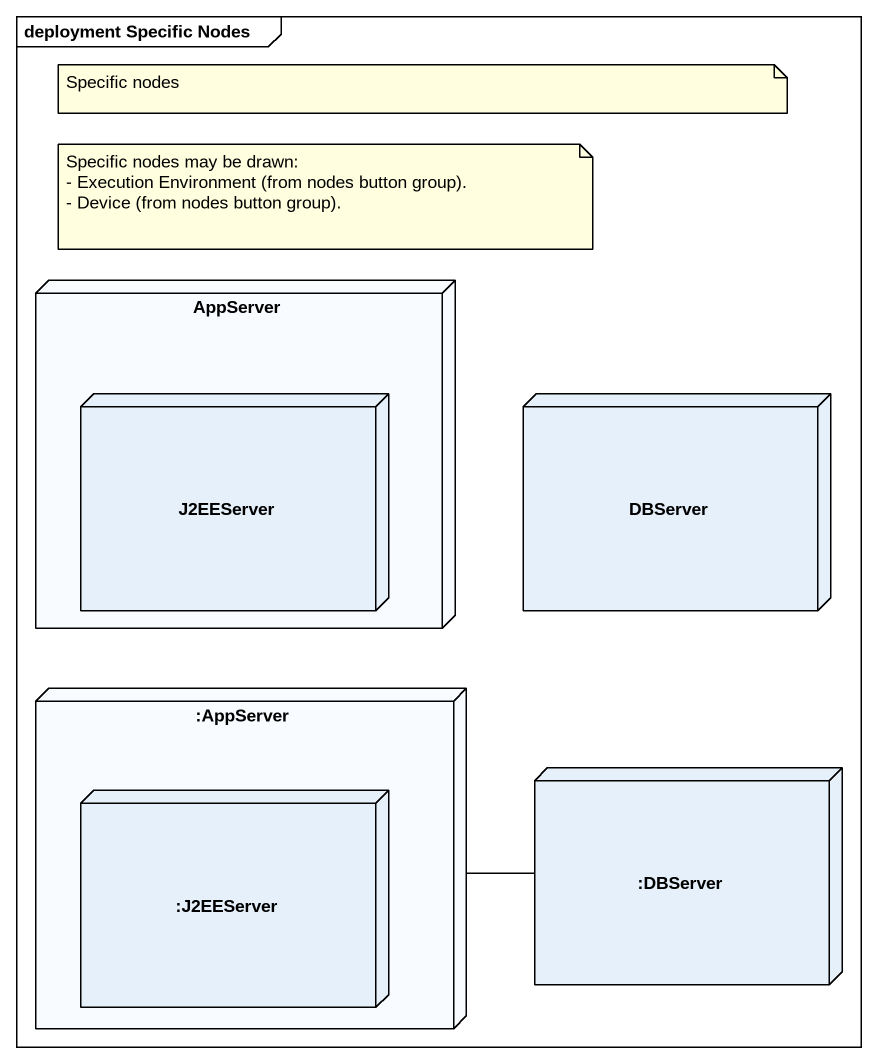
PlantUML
@startuml
mainframe deployment Specific Nodes
node AppServer {
  node J2EEServer
}
node DBServer
node ":AppServer" as AppServer_2 {
  node ":J2EEServer" as J2EEServer_2
}
node ":DBServer" as DBServer_2
DBServer_2 -left- AppServer_2
note as N1
  Specific nodes
end note
note as N2
  Specific nodes may be drawn:
  - Execution Environment (from nodes button group).
  - Device (from nodes button group).
end note
@enduml
